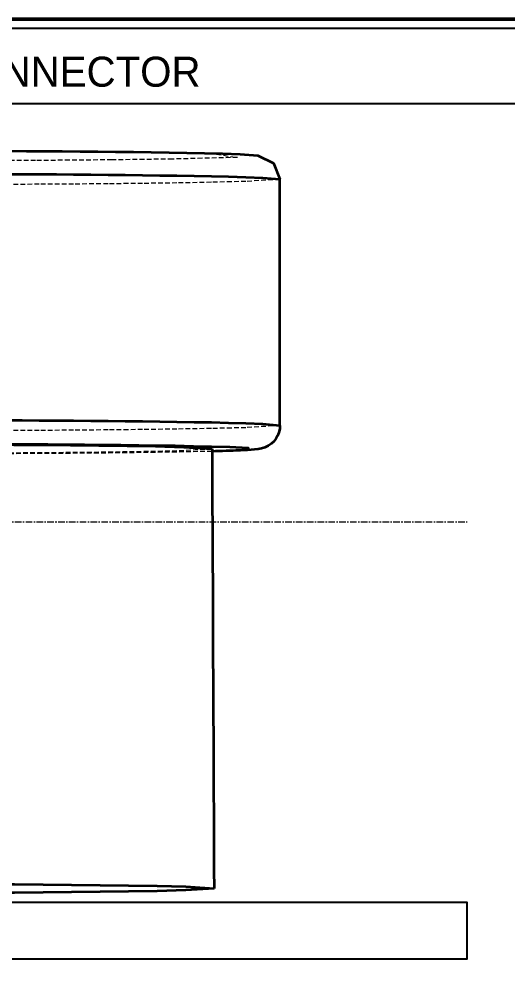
# Model space of a CAD drawing. Header units: millimetres. Extents: x 10 to 410, y 10 to 287.
# Drawn here: x 223.3 to 275.3, y 185.5 to 287 of the extents above; entities that cross this region are included whole.
import ezdxf
from ezdxf.enums import TextEntityAlignment as Align

# ---------------------------------------------------------------- set-up
doc = ezdxf.new("R2010")
doc.units = ezdxf.units.MM
doc.linetypes.add('CENTER', pattern=[1.15, 0.7, -0.15, 0.15, -0.15])
doc.linetypes.add('DASHED', pattern=[0.75, 0.5, -0.25])
for name, color, linetype, lineweight in [('BORDER', 7, 'CONTINUOUS', 50), ('CENTER', 4, 'CENTER', 13), ('HIDDEN', 8, 'DASHED', 18), ('TITLE_BLOCK', 7, 'CONTINUOUS', 25), ('VISIBLE', 7, 'CONTINUOUS', 35)]:
    doc.layers.add(name, color=color, linetype=linetype, lineweight=lineweight)

msp = doc.modelspace()

# ---------------------------------------------------------------- linework, layer by layer
at = {"layer": 'BORDER'}
msp.add_lwpolyline([(10, 10), (410, 10), (410, 287), (10, 287)], close=True, dxfattribs=at)
at = {"layer": 'CENTER'}
msp.add_line((147, 233.5), (271, 233.5), dxfattribs=at)
at = {"layer": 'HIDDEN'}
for points in [[(209.01, 273), (215.93, 272.99), (222.85, 272.97), (229.77, 272.92), (236.69, 272.84), (243.61, 272.72), (246.59, 272.28), (239.67, 272.1), (233.23, 272.02), (225.1, 271.95), (219, 271.92), (212.71, 271.9), (205.9, 271.9), (198.4, 271.92), (189.89, 271.97), (183.55, 272.03), (177.79, 272.11), (171.83, 272.26), (175.78, 272.75), (186.22, 272.9), (190.54, 272.94), (195.55, 272.97), (201.51, 272.99), (209.01, 273)], [(251.1, 269.96), (247.46, 269.72), (243.8, 269.63), (240.14, 269.56), (236.47, 269.51), (232.81, 269.47), (229.15, 269.44), (225.49, 269.42), (221.82, 269.4), (218.16, 269.38), (214.5, 269.38), (210.83, 269.37), (207.17, 269.37), (203.51, 269.38), (199.84, 269.38), (196.18, 269.4), (192.52, 269.42), (188.86, 269.44), (185.19, 269.47), (181.53, 269.51), (177.87, 269.56), (174.21, 269.63), (170.54, 269.72), (166.9, 269.96)], [(251.1, 243.76), (247.46, 243.52), (243.8, 243.43), (240.14, 243.37), (236.47, 243.32), (232.81, 243.28), (229.15, 243.25), (225.49, 243.22), (221.82, 243.2), (218.16, 243.19), (214.5, 243.18), (210.83, 243.18), (207.17, 243.18), (203.51, 243.18), (199.84, 243.19), (196.18, 243.2), (192.52, 243.22), (188.86, 243.25), (185.19, 243.28), (181.53, 243.32), (177.87, 243.37), (174.21, 243.43), (170.54, 243.52), (166.9, 243.76)], [(243.87, 241), (240.86, 240.94), (237.84, 240.89), (234.83, 240.85), (231.81, 240.81), (228.8, 240.79), (225.78, 240.77), (222.77, 240.75), (219.75, 240.74), (216.74, 240.73), (213.72, 240.72), (210.71, 240.72), (207.69, 240.72), (204.68, 240.72), (201.67, 240.72), (198.65, 240.73), (195.64, 240.75), (192.62, 240.76), (189.61, 240.79), (186.59, 240.81), (183.58, 240.84), (180.56, 240.88), (177.55, 240.93), (174.53, 240.99)], [(243.87, 241), (240.86, 240.94), (237.84, 240.89), (234.83, 240.85), (231.81, 240.82), (228.8, 240.79), (225.78, 240.77), (222.77, 240.75), (219.75, 240.74), (216.74, 240.73), (213.72, 240.72), (210.71, 240.72), (207.69, 240.72), (204.68, 240.72), (201.67, 240.72), (198.65, 240.73), (195.64, 240.75), (192.62, 240.76), (189.61, 240.79), (186.59, 240.81), (183.58, 240.84), (180.56, 240.88), (177.55, 240.93), (174.53, 240.99)], [(243.87, 241.26), (240.87, 241.07), (237.85, 240.99), (234.84, 240.94), (231.82, 240.9), (228.81, 240.87), (225.79, 240.84), (222.78, 240.82), (219.76, 240.8), (216.75, 240.79), (213.73, 240.79), (210.72, 240.78), (207.7, 240.78), (204.69, 240.78), (201.67, 240.79), (198.65, 240.8), (195.64, 240.82), (192.62, 240.84), (189.61, 240.86), (186.59, 240.89), (183.58, 240.93), (180.56, 240.98), (177.55, 241.06), (174.54, 241.19)]]:
    msp.add_lwpolyline(points, dxfattribs=at)
at = {"layer": 'TITLE_BLOCK'}
for points in [[(12, 278), (408, 278), (408, 286), (12, 286)], [(147, 187), (271, 187), (271, 193), (147, 193)]]:
    msp.add_lwpolyline(points, close=True, dxfattribs=at)
at = {"layer": 'VISIBLE'}
for points in [[(209.01, 273), (210.9, 273), (212.79, 273), (214.69, 272.99), (216.58, 272.99), (218.47, 272.98), (220.37, 272.98), (222.26, 272.97), (224.15, 272.96), (226.05, 272.95), (227.94, 272.93), (229.83, 272.92), (231.72, 272.9), (233.62, 272.88), (235.51, 272.86), (237.4, 272.83), (239.3, 272.8), (241.19, 272.77), (243.08, 272.73), (244.97, 272.68), (246.87, 272.61), (248.75, 272.48), (250.42, 271.67), (251.1, 269.96)], [(209.01, 270.54), (210.84, 270.54), (212.67, 270.54), (214.5, 270.53), (216.33, 270.53), (218.16, 270.53), (220, 270.52), (221.83, 270.51), (223.66, 270.5), (225.49, 270.49), (227.32, 270.48), (229.15, 270.47), (230.98, 270.45), (232.81, 270.44), (234.64, 270.42), (236.47, 270.4), (238.31, 270.37), (240.14, 270.35), (241.97, 270.32), (243.8, 270.28), (245.63, 270.24), (247.46, 270.19), (249.29, 270.12), (251.1, 269.96)], [(251.1, 243.76), (251.1, 244.9), (251.1, 246.04), (251.1, 247.18), (251.1, 248.32), (251.1, 249.45), (251.1, 250.59), (251.1, 251.73), (251.1, 252.87), (251.1, 254.01), (251.1, 255.15), (251.1, 256.29), (251.1, 257.43), (251.1, 258.57), (251.1, 259.7), (251.1, 260.84), (251.1, 261.98), (251.1, 263.12), (251.1, 264.26), (251.1, 265.4), (251.1, 266.54), (251.1, 267.68), (251.1, 268.82), (251.1, 269.96)], [(209.01, 244.34), (210.84, 244.34), (212.67, 244.34), (214.5, 244.34), (216.33, 244.33), (218.16, 244.33), (220, 244.32), (221.83, 244.32), (223.66, 244.31), (225.49, 244.3), (227.32, 244.29), (229.15, 244.27), (230.98, 244.26), (232.81, 244.24), (234.64, 244.22), (236.47, 244.2), (238.31, 244.18), (240.14, 244.15), (241.97, 244.12), (243.8, 244.09), (245.63, 244.05), (247.46, 244), (249.29, 243.93), (251.1, 243.76)], [(251.1, 243.76), (251.08, 243.38), (250.99, 243.02), (250.85, 242.67), (250.66, 242.34), (250.43, 242.05), (250.15, 241.79), (249.84, 241.58), (249.5, 241.42), (249.14, 241.3), (248.77, 241.24), (248.39, 241.19), (248.02, 241.16), (247.64, 241.14), (247.26, 241.12), (246.89, 241.1), (246.51, 241.09), (246.13, 241.07), (245.76, 241.06), (245.38, 241.05), (245, 241.03), (244.62, 241.02), (244.25, 241.01), (243.87, 241)], [(174.54, 241.34), (177.55, 241.47), (180.56, 241.54), (183.58, 241.6), (186.59, 241.64), (189.61, 241.67), (192.62, 241.69), (195.64, 241.71), (198.65, 241.73), (201.67, 241.74), (204.69, 241.74), (207.7, 241.75), (210.72, 241.75), (213.73, 241.74), (216.75, 241.74), (219.76, 241.72), (222.78, 241.71), (225.79, 241.69), (228.81, 241.66), (231.82, 241.63), (234.84, 241.59), (237.85, 241.54), (240.87, 241.46), (243.87, 241.26)], [(209.01, 241.81), (210.94, 241.81), (212.88, 241.81), (214.81, 241.81), (216.75, 241.8), (218.68, 241.8), (220.62, 241.79), (222.55, 241.78), (224.49, 241.77), (226.42, 241.76), (228.36, 241.74), (230.29, 241.73), (232.23, 241.71), (234.16, 241.69), (236.09, 241.67), (238.03, 241.64), (239.96, 241.61), (241.9, 241.57), (243.83, 241.53), (245.77, 241.47), (247.7, 241.38), (247.67, 241.15), (245.78, 241.06), (243.87, 241)], [(243.87, 241.26), (243.88, 239.23), (243.89, 237.2), (243.9, 235.16), (243.91, 233.13), (243.92, 231.1), (243.93, 229.06), (243.94, 227.03), (243.94, 224.99), (243.95, 222.96), (243.96, 220.93), (243.97, 218.89), (243.98, 216.86), (243.99, 214.82), (244, 212.79), (244.01, 210.76), (244.02, 208.72), (244.03, 206.69), (244.04, 204.66), (244.05, 202.62), (244.06, 200.59), (244.07, 198.55), (244.08, 196.52), (244.09, 194.49)], [(174.32, 194.56), (177.35, 194.7), (180.38, 194.77), (183.42, 194.82), (186.45, 194.86), (189.48, 194.89), (192.52, 194.92), (195.55, 194.94), (198.59, 194.95), (201.62, 194.96), (204.66, 194.97), (207.69, 194.97), (210.72, 194.97), (213.76, 194.97), (216.79, 194.96), (219.83, 194.95), (222.86, 194.93), (225.9, 194.91), (228.93, 194.89), (231.96, 194.85), (235, 194.81), (238.03, 194.76), (241.07, 194.68), (244.09, 194.49)], [(244.09, 194.49), (241.07, 194.29), (238.03, 194.21), (235, 194.16), (231.97, 194.12), (228.93, 194.09), (225.9, 194.06), (222.86, 194.04), (219.83, 194.02), (216.79, 194.01), (213.76, 194), (210.72, 194), (207.69, 194), (204.66, 194), (201.62, 194.01), (198.59, 194.02), (195.55, 194.04), (192.52, 194.06), (189.48, 194.08), (186.45, 194.11), (183.41, 194.15), (180.38, 194.2), (177.35, 194.28), (174.31, 194.41)]]:
    msp.add_lwpolyline(points, dxfattribs=at)

# ---------------------------------------------------------------- texts
at = {"layer": 'TITLE_BLOCK'}
msp.add_text('MW-M-004  |  ROD CONNECTOR', height=3.2, dxfattribs=at).set_placement((210, 281.4), align=Align.MIDDLE_CENTER)

doc.saveas('drawing.dxf')
